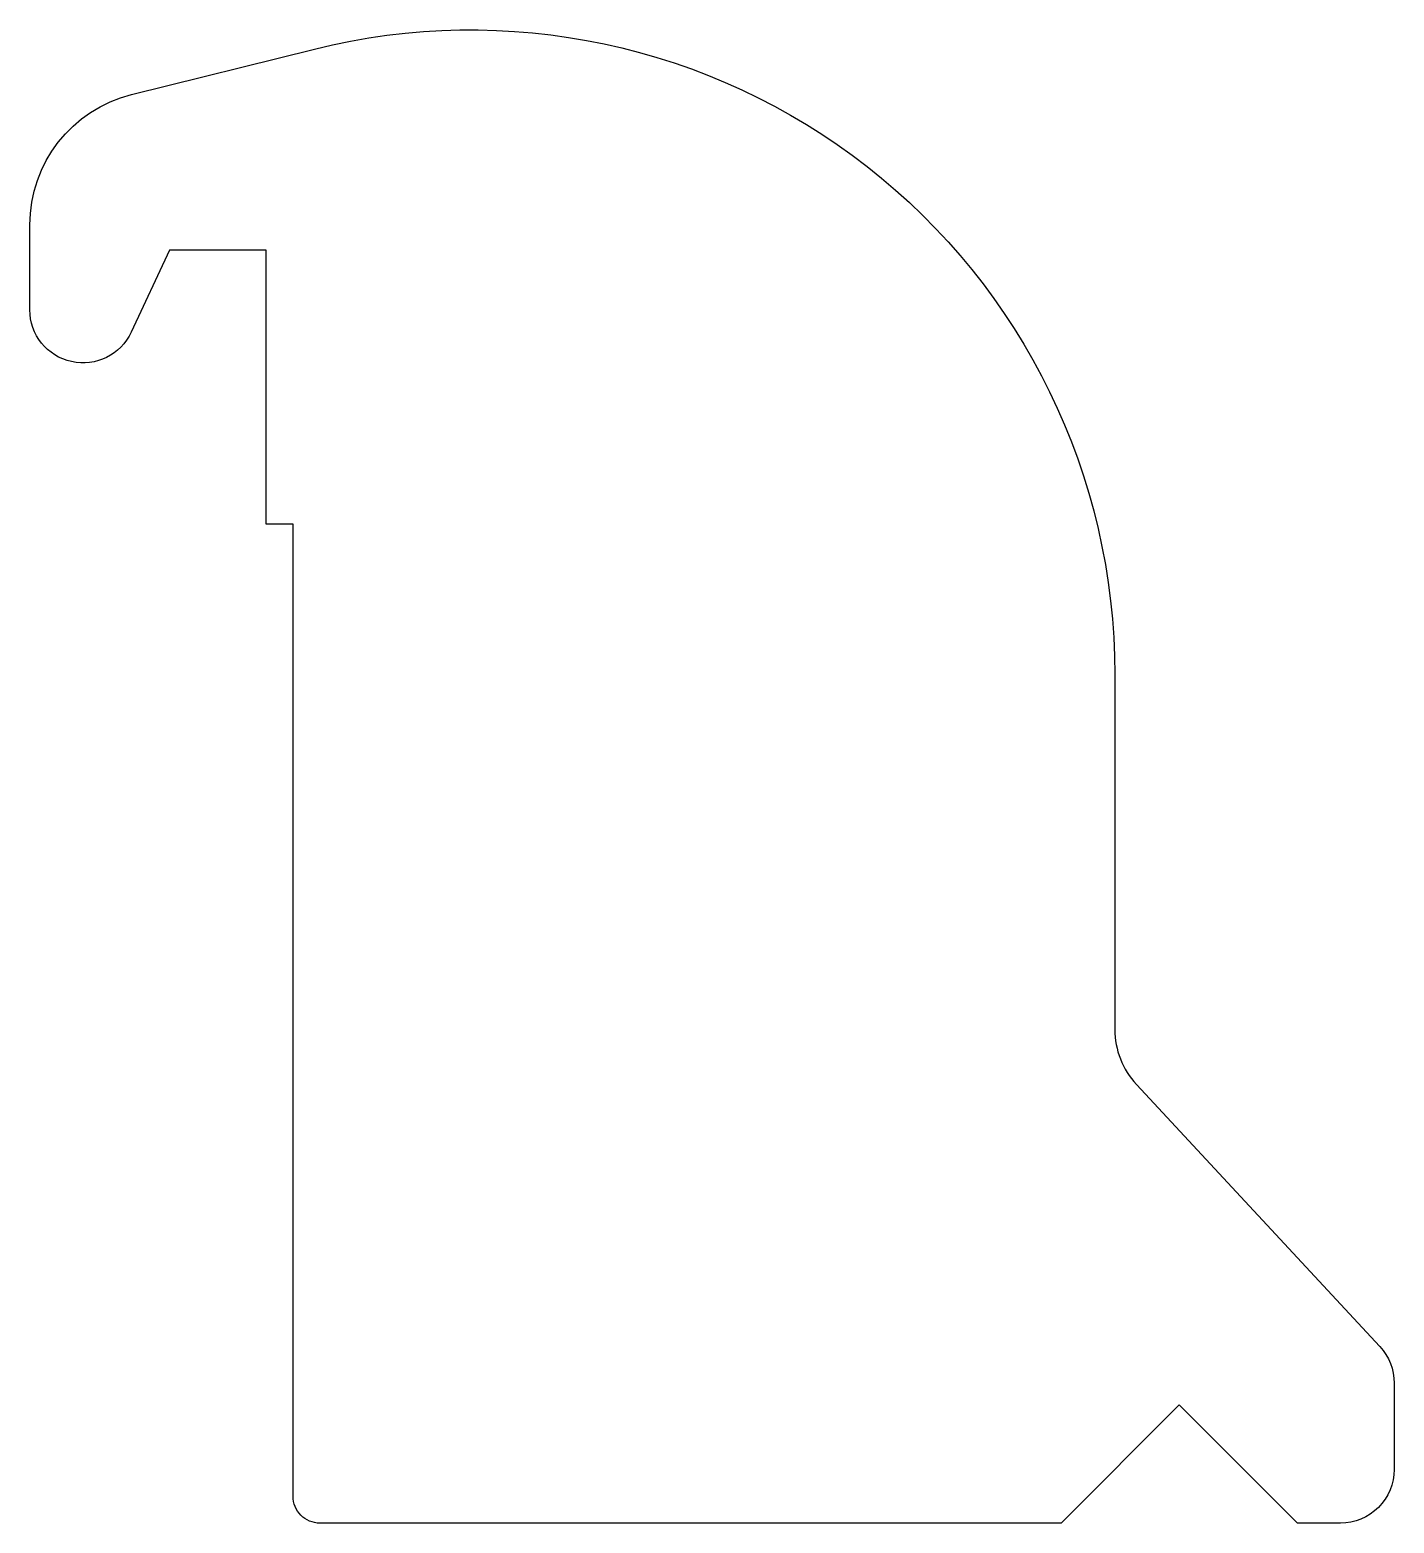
# Model space of a CAD drawing. Extents: x 166.3 to 191.7, y 209.9 to 237.7.
import ezdxf

# ---------------------------------------------------------------- set-up
doc = ezdxf.new("R2010")
doc.units = 0
doc.layers.add('ANA', color=220, linetype='CONTINUOUS')

msp = doc.modelspace()

# ---------------------------------------------------------------- linework, layer by layer
at = {"layer": 'ANA', "color": 7}
msp.add_lwpolyline([(171.613, 237.315, -0.487733), (186.516, 225.671), (186.516, 219.06, 0.189309), (186.917, 218.04), (191.449, 213.159, -0.189309), (191.716, 212.479), (191.716, 210.871, -0.414214), (190.716, 209.871), (189.916, 209.871), (187.716, 212.071), (185.516, 209.871), (171.716, 209.871, -0.414214), (171.216, 210.371), (171.216, 228.471), (170.716, 228.471), (170.716, 233.571), (168.916, 233.571), (168.204, 232.043, -0.802585), (166.316, 232.461), (166.316, 234.041, -0.344328), (168.211, 236.467)], format="xyb", close=True, dxfattribs=at)

doc.saveas('drawing.dxf')
